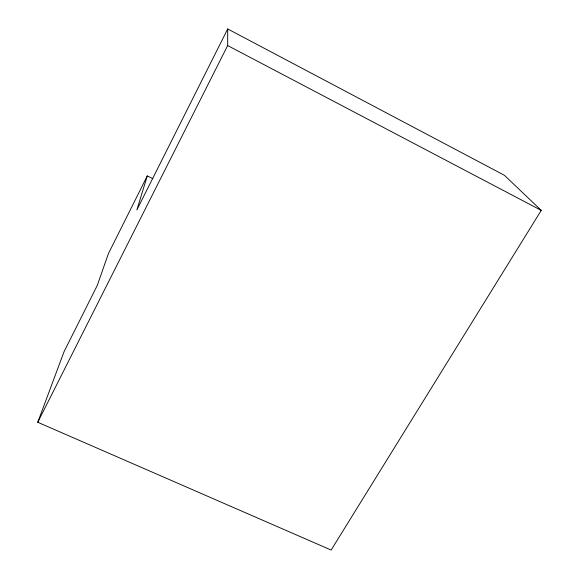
<?xml version="1.0" encoding="UTF-8"?>
<svg xmlns="http://www.w3.org/2000/svg" width="579" height="579" viewBox="0 0 579 579"><rect width="100%" height="100%" fill="white"/><g stroke="black" fill="none" stroke-linecap="round" stroke-linejoin="round"><path stroke-width="0.87" d="M37.751 422.265L227.67 45.56L227.706 28.95L504.432 175.307L541.249 210.387L331.13 550.05L37.751 422.265L64.045 351.706L97.294 285.396L108.389 253.682L147.269 175.922L152.928 178.708M147.269 175.922L136.861 209.96L227.706 28.95M227.67 45.56L541.249 210.387"/></g></svg>
